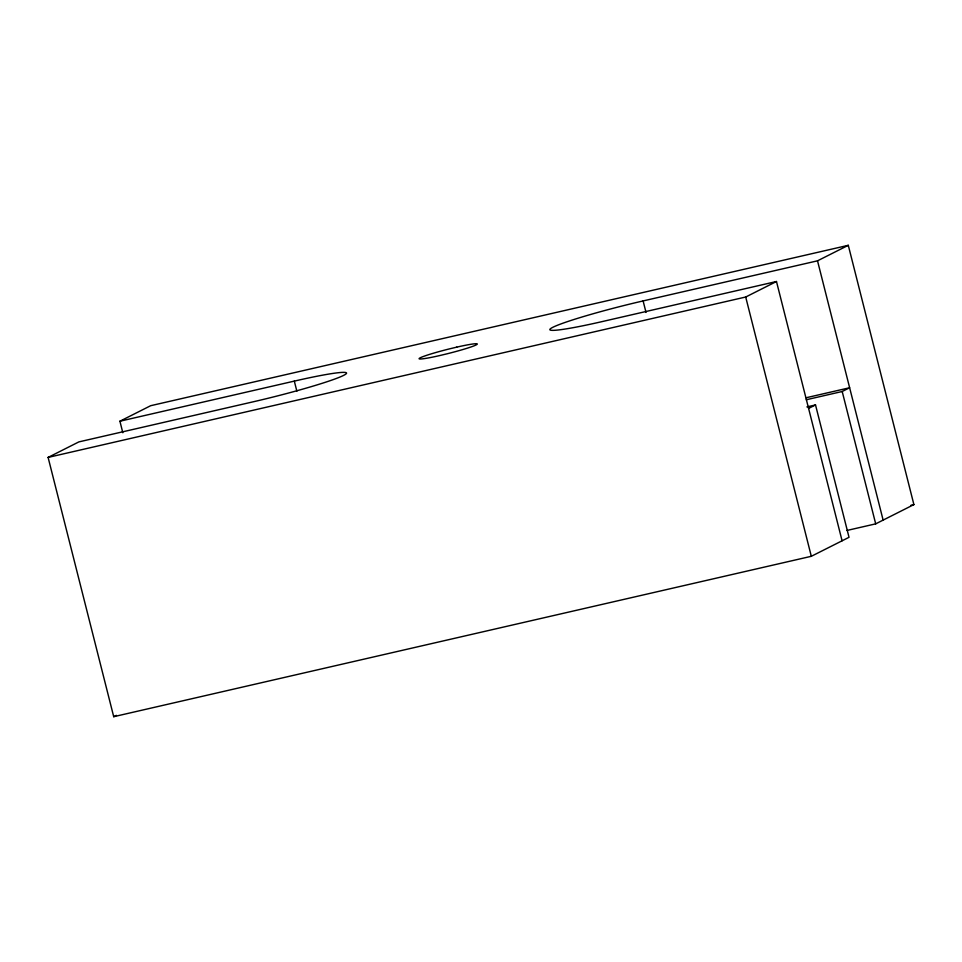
<?xml version="1.0" encoding="UTF-8"?>
<svg xmlns="http://www.w3.org/2000/svg" width="962" height="962" viewBox="0 0 962 962"><rect width="100%" height="100%" fill="white"/><g stroke="black" fill="none" stroke-linecap="round" stroke-linejoin="round"><path stroke-width="1.44" d="M806.902 406.914L815.523 404.942L849.025 537.301L811.315 556.301L113.708 716.69L48.1 457.407L78.872 441.895L253.283 401.791A75 5.231 -14.2 0 0 343.554 375.42A75 5.231 -14.2 0 0 294.312 381.108L119.913 421.212L122.823 432.744M119.913 421.212L150.685 405.699L848.292 245.31L913.9 504.593L875.697 523.857L846.945 530.459M48.1 457.407L745.706 297.017L776.478 281.505L842.087 540.788M776.478 281.505L602.08 321.609A75 5.231 -14.2 0 1 552.837 327.296A75 5.231 -14.2 0 1 643.109 300.926L817.52 260.822L848.292 245.31M113.708 716.69L116.39 715.343M808.597 408.429L815.523 404.942M806.264 399.759L842.195 391.498L849.626 387.746L806.036 397.775M910.978 505.266L913.9 504.593M817.52 260.822L883.128 520.105M842.195 391.498L875.697 523.857M745.706 297.017L811.315 556.301M643.109 300.926L646.031 312.458M294.312 381.108L296.861 391.209M456.746 347.138L449.266 348.929A30.002 2.092 -14.2 0 0 419.516 358.213A30.002 2.092 -14.2 0 0 439.646 355.579L447.126 353.788A30.002 2.092 -14.2 0 0 476.875 344.504A30.002 2.092 -14.2 0 0 456.746 347.138"/></g></svg>
